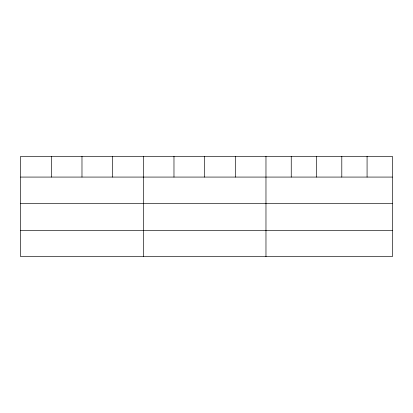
<?xml version="1.0" encoding="UTF-8"?>
<svg xmlns="http://www.w3.org/2000/svg" width="413" height="413" viewBox="0 0 413 413"><rect width="100%" height="100%" fill="white"/><g stroke="black" fill="none" stroke-linecap="round" stroke-linejoin="round"><path stroke-width="0.62" d="M392.35 203.341L392.35 156.326L20.65 156.326L20.65 256.674L392.35 256.674L392.35 203.341L20.65 203.341M20.65 177.074L392.35 177.074M20.65 230.408L392.35 230.408M367.074 156.326L367.074 177.074M341.799 156.326L341.799 177.074M316.523 156.326L316.523 177.074M291.248 156.326L291.248 177.074M265.972 156.326L265.972 256.674M235.307 156.326L235.307 177.074M204.641 156.326L204.641 177.074M173.976 156.326L173.976 177.074M143.311 156.326L143.311 256.674M112.646 156.326L112.646 177.074M81.981 156.326L81.981 177.074M51.315 156.326L51.315 177.074"/></g></svg>
